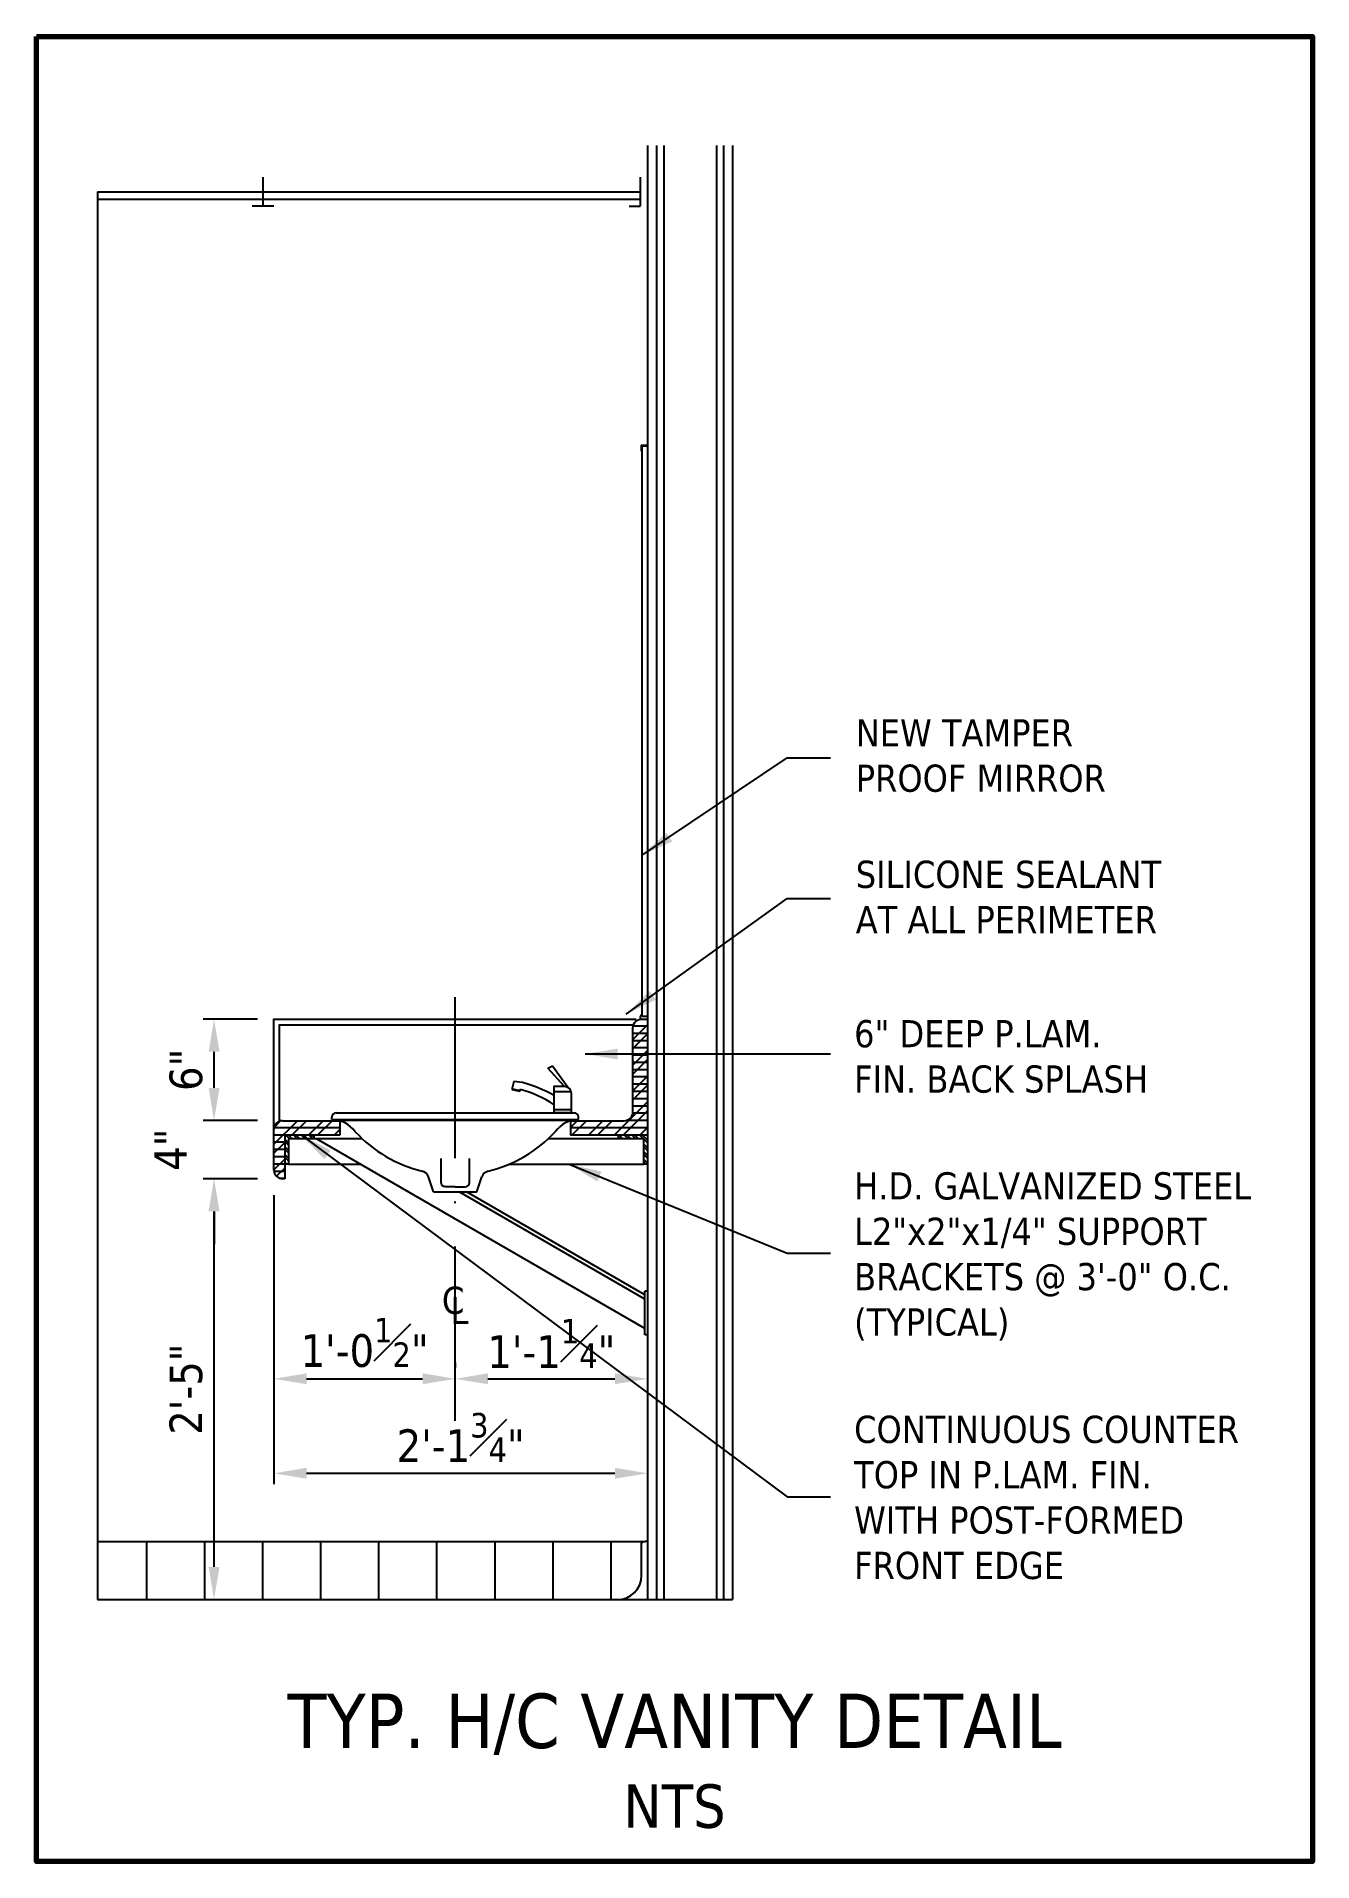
# Model space of a CAD drawing. Header units: inches. Extents: x 36268 to 36356, y -9946 to -9821.
import ezdxf

# ---------------------------------------------------------------- set-up
doc = ezdxf.new("R2010")
doc.units = ezdxf.units.IN
doc.header["$MEASUREMENT"] = 0
doc.header["$PDMODE"] = 3
doc.linetypes.add('ACAD_ISO10W100', pattern=[18, 12, -3, 0, -3])
for name, color, linetype in [('A-Dim', 3, 'Continuous'), ('A-Hatch', 9, 'Continuous'), ('A-Wall', 152, 'Continuous'), ('Grid', 134, 'ACAD_ISO10W100'), ('Profile-light', 13, 'Continuous')]:
    doc.layers.add(name, color=color, linetype=linetype)
doc.layers.add('A-TEXT', color=2, linetype='Continuous', lineweight=25)
doc.layers.add('F-TEXT', color=32, linetype='Continuous', lineweight=25)
doc.styles.add('TahomaSPH', font='TAHOMA.TTF')
doc.dimstyles.new('1one-half', dxfattribs={"dimscale": 24, "dimtxt": 0.09375, "dimasz": 0.09375, "dimexe": 0.03125, "dimexo": 0.046875, "dimgap": 0.03125, "dimtad": 1, "dimdec": 4, "dimdsep": 46, "dimlunit": 4, "dimtxsty": 'TahomaSPH', "dimcen": 0.09375, "dimclrd": 256, "dimclrt": 256, "dimadec": 8, "dimazin": 0, "dimtfac": 0.75, "dimtdec": 4, "dimtofl": 0, "dimtmove": 2, "dimatfit": 3, "dimfxl": 0, "dimfrac": 1, "dimlwd": -1, "dimarcsym": 0})

# ---------------------------------------------------------------- blocks, each defined once
blk = doc.blocks.new('*D4')
at = {"layer": 'A-Dim', "ltscale": 20}
for p, q in [((36280.51, -9893.01), (36280.51, -9890.76)), ((36280.51, -9901.51), (36280.51, -9903.76))]:
    blk.add_line(p, q, dxfattribs=at)
at = {"layer": 'A-Dim', "color": 0, "lineweight": -2, "ltscale": 20}
for p, q in [((36282.74, -9895.26), (36279.76, -9895.26)), ((36283.51, -9899.26), (36279.76, -9899.26))]:
    blk.add_line(p, q, dxfattribs=at)
at = {"layer": 'A-Dim', "ltscale": 20}
for points in [[(36280.14, -9893.01), (36280.89, -9893.01), (36280.51, -9895.26)], [(36280.14, -9901.51), (36280.89, -9901.51), (36280.51, -9899.26)]]:
    blk.add_solid(points, dxfattribs=at)
at = {"layer": 'Defpoints', "color": 0, "ltscale": 20}
for p in [(36280.51, -9895.26), (36283.86, -9895.26), (36284.64, -9899.26)]:
    blk.add_point(p, dxfattribs=at)
at = {"layer": 'A-Dim', "color": 2, "ltscale": 20, "insert": (36277.51, -9897.26), "char_height": 2.25, "attachment_point": 5, "rotation": 90, "style": 'TahomaSPH'}
blk.add_mtext('4"', dxfattribs=at)
blk = doc.blocks.new('*D5')
at = {"layer": 'A-Dim', "color": 0, "lineweight": -2, "ltscale": 20}
for p, q in [((36283.51, -9888.26), (36279.76, -9888.26)), ((36283.51, -9895.26), (36279.76, -9895.26))]:
    blk.add_line(p, q, dxfattribs=at)
at = {"layer": 'A-Dim', "ltscale": 20}
blk.add_line((36280.51, -9893.01), (36280.51, -9890.51), dxfattribs=at)
for points in [[(36280.14, -9890.51), (36280.89, -9890.51), (36280.51, -9888.26)], [(36280.14, -9893.01), (36280.89, -9893.01), (36280.51, -9895.26)]]:
    blk.add_solid(points, dxfattribs=at)
at = {"layer": 'Defpoints', "color": 0, "ltscale": 20}
for p in [(36280.51, -9888.26), (36284.64, -9888.26), (36284.64, -9895.26)]:
    blk.add_point(p, dxfattribs=at)
at = {"layer": 'A-Dim', "color": 2, "ltscale": 20, "insert": (36278.59, -9891.76), "char_height": 2.25, "attachment_point": 5, "rotation": 90, "style": 'TahomaSPH'}
blk.add_mtext('6"', dxfattribs=at)
blk = doc.blocks.new('*D6')
at = {"layer": 'A-Dim', "color": 0, "lineweight": -2, "ltscale": 20}
for p, q in [((36283.51, -9899.26), (36279.76, -9899.26)), ((36279.39, -9928.26), (36279.76, -9928.26))]:
    blk.add_line(p, q, dxfattribs=at)
at = {"layer": 'A-Dim', "ltscale": 20}
blk.add_line((36280.51, -9926.01), (36280.51, -9901.51), dxfattribs=at)
for points in [[(36280.14, -9901.51), (36280.89, -9901.51), (36280.51, -9899.26)], [(36280.14, -9926.01), (36280.89, -9926.01), (36280.51, -9928.26)]]:
    blk.add_solid(points, dxfattribs=at)
at = {"layer": 'Defpoints', "color": 0, "ltscale": 20}
for p in [(36280.51, -9899.26), (36284.64, -9899.26), (36280.51, -9928.26)]:
    blk.add_point(p, dxfattribs=at)
at = {"layer": 'A-Dim', "color": 2, "ltscale": 20, "insert": (36278.59, -9913.76), "char_height": 2.25, "attachment_point": 5, "rotation": 90, "style": 'TahomaSPH'}
blk.add_mtext('2\'-5"', dxfattribs=at)
blk = doc.blocks.new('*D7')
at = {"layer": 'A-Dim', "color": 0, "lineweight": -2, "ltscale": 20}
for p, q in [((36284.64, -9900.39), (36284.64, -9920.31)), ((36310.39, -9918.43), (36310.39, -9918.81))]:
    blk.add_line(p, q, dxfattribs=at)
at = {"layer": 'A-Dim', "ltscale": 20}
blk.add_line((36286.89, -9919.56), (36308.14, -9919.56), dxfattribs=at)
for points in [[(36286.89, -9919.18), (36286.89, -9919.93), (36284.64, -9919.56)], [(36308.14, -9919.18), (36308.14, -9919.93), (36310.39, -9919.56)]]:
    blk.add_solid(points, dxfattribs=at)
at = {"layer": 'Defpoints', "color": 0, "ltscale": 20}
for p in [(36284.64, -9899.26), (36310.39, -9919.56), (36310.39, -9919.56)]:
    blk.add_point(p, dxfattribs=at)
at = {"layer": 'A-Dim', "color": 2, "ltscale": 20, "insert": (36297.51, -9917.09), "char_height": 2.25, "attachment_point": 5, "style": 'TahomaSPH'}
blk.add_mtext('2\'-1{\\H0.750000x;\\S3#4;}"', dxfattribs=at)
blk = doc.blocks.new('*D8')
at = {"layer": 'A-Dim', "color": 0, "lineweight": -2, "ltscale": 20}
for p, q in [((36297.14, -9911.92), (36297.14, -9912.3)), ((36310.39, -9911.92), (36310.39, -9912.3))]:
    blk.add_line(p, q, dxfattribs=at)
at = {"layer": 'A-Dim', "ltscale": 20}
blk.add_line((36299.39, -9913.05), (36308.14, -9913.05), dxfattribs=at)
for points in [[(36299.39, -9912.67), (36299.39, -9913.42), (36297.14, -9913.05)], [(36308.14, -9912.67), (36308.14, -9913.42), (36310.39, -9913.05)]]:
    blk.add_solid(points, dxfattribs=at)
at = {"layer": 'Defpoints', "color": 0, "ltscale": 20}
for p in [(36297.14, -9913.05), (36310.39, -9913.05), (36310.39, -9913.05)]:
    blk.add_point(p, dxfattribs=at)
at = {"layer": 'A-Dim', "color": 2, "ltscale": 20, "insert": (36303.76, -9910.61), "char_height": 2.25, "attachment_point": 5, "style": 'TahomaSPH'}
blk.add_mtext('1\'-1{\\H0.750000x;\\S1#4;}"', dxfattribs=at)
blk = doc.blocks.new('*D9')
at = {"layer": 'A-Dim', "color": 0, "lineweight": -2, "ltscale": 20}
for p, q in [((36284.64, -9900.39), (36284.64, -9913.8)), ((36297.14, -9911.92), (36297.14, -9912.3))]:
    blk.add_line(p, q, dxfattribs=at)
at = {"layer": 'A-Dim', "ltscale": 20}
blk.add_line((36286.89, -9913.05), (36294.89, -9913.05), dxfattribs=at)
for points in [[(36286.89, -9912.67), (36286.89, -9913.42), (36284.64, -9913.05)], [(36294.89, -9912.67), (36294.89, -9913.42), (36297.14, -9913.05)]]:
    blk.add_solid(points, dxfattribs=at)
at = {"layer": 'Defpoints', "color": 0, "ltscale": 20}
for p in [(36284.64, -9899.26), (36297.14, -9913.05), (36297.14, -9913.05)]:
    blk.add_point(p, dxfattribs=at)
at = {"layer": 'A-Dim', "color": 2, "ltscale": 20, "insert": (36290.89, -9910.56), "char_height": 2.25, "attachment_point": 5, "style": 'TahomaSPH'}
blk.add_mtext('1\'-0{\\H0.750000x;\\S1#2;}"', dxfattribs=at)

msp = doc.modelspace()

# ---------------------------------------------------------------- hatches: boundary and pattern name
at = {"layer": 'A-Hatch'}
h = msp.add_hatch(dxfattribs=at)
h.set_pattern_fill('STEEL', color=256, scale=10, style=0)
h.set_pattern_definition([(45, (34816.1425, -10582.731), (-0.8838835, 0.8838835), []), (45, (34816.1425, -10582.106), (-0.8838835, 0.8838835), [])])
h.paths.add_polyline_path([(36310.38636, -9888.26281), (36309.98636, -9888.26281, 0.414213562), (36309.38636, -9888.86281), (36309.38636, -9894.66281, -0.414213562), (36308.78636, -9895.26281), (36305.0917, -9895.26281), (36305.0917, -9896.26281), (36310.38636, -9896.26281)])
h = msp.add_hatch(dxfattribs=at)
h.set_pattern_fill('_USER', color=256, scale=0.5, style=0, pattern_type=0)
h.set_pattern_definition([(0, (34816.1425, -10582.731), (0, 0.5), [])])
h.paths.add_polyline_path([(36310.38636, -9888.26281), (36309.98636, -9888.26281, 0.414213562), (36309.38636, -9888.86281), (36309.38636, -9894.66281, -0.414213562), (36308.78636, -9895.26281), (36305.0917, -9895.26281), (36305.0917, -9896.26281), (36310.38636, -9896.26281)])
h = msp.add_hatch(dxfattribs=at)
h.set_pattern_fill('STEEL', color=256, scale=10, style=0)
h.set_pattern_definition([(45, (34803.009, -10553.5919), (-0.8838835, 0.8838835), []), (45, (34803.009, -10552.9669), (-0.8838835, 0.8838835), [])])
h.paths.add_polyline_path([(36284.63636, -9898.66281, 0.414213562), (36285.23636, -9899.26281), (36285.38636, -9899.26281), (36285.38636, -9896.26281), (36289.18103, -9896.26281), (36289.18103, -9895.26281), (36285.23636, -9895.26281, 0.414213562), (36284.63636, -9895.86281)])
h = msp.add_hatch(dxfattribs=at)
h.set_pattern_fill('_USER', color=256, scale=0.5, style=0, pattern_type=0)
h.set_pattern_definition([(0, (34703.1376, -10582.731), (0, 0.5), [])])
h.paths.add_polyline_path([(36284.63636, -9898.66281, 0.414213562), (36285.23636, -9899.26281), (36285.38636, -9899.26281), (36285.38636, -9896.26281), (36289.18103, -9896.26281), (36289.18103, -9895.26281), (36285.23636, -9895.26281, 0.414213562), (36284.63636, -9895.86281)])
h = msp.add_hatch(dxfattribs=at)
h.set_pattern_fill('ANSI32', color=256, style=0)
h.set_pattern_definition([(135, (44624.29735, -8677.8345), (0.265165043, 0.265165043), []), (135, (44624.12057, -8677.8345), (0.265165043, 0.265165043), [])])
h.paths.add_polyline_path([(36310.38636, -9898.26281), (36310.13636, -9898.26281), (36310.13636, -9896.51281), (36308.38636, -9896.51281), (36308.38636, -9896.26281), (36310.38636, -9896.26281)])
h.paths.add_polyline_path([(36285.38636, -9896.26281), (36287.38636, -9896.26281), (36287.38636, -9896.51281), (36285.63636, -9896.51281), (36285.63636, -9898.26281), (36285.38636, -9898.26281)])

# ---------------------------------------------------------------- linework, layer by layer
for p, q in [((36303.51903, -9891.64506), (36303.84005, -9891.48471)), ((36304.64261, -9892.88778), (36303.51903, -9891.64506)), ((36303.84005, -9891.48471), (36304.9235, -9892.96796)), ((36301.17767, -9892.5619), (36301.04372, -9893.12149)), ((36301.04372, -9893.12149), (36301.5917, -9893.23098)), ((36301.06808, -9893.07283), (36301.61606, -9893.18232)), ((36301.78069, -9892.63794), (36301.17767, -9892.5619)), ((36301.5917, -9893.23098), (36301.62824, -9893.085)), ((36303.96043, -9893.24857), (36305.12414, -9893.24857)), ((36303.96043, -9894.50271), (36305.12414, -9894.50271)), ((36288.63636, -9895.17314), (36288.63636, -9895.03182)), ((36288.63636, -9895.17314), (36305.63636, -9895.17314)), ((36288.64559, -9895.22617), (36305.63686, -9895.22617)), ((36288.93636, -9894.73182), (36305.33636, -9894.73182)), ((36305.63636, -9895.17314), (36305.63636, -9895.03182)), ((36290.73344, -9896.51281), (36287.38636, -9896.51281)), ((36310.19886, -9909.57221), (36287.57932, -9896.51281)), ((36308.38636, -9896.51281), (36303.53928, -9896.51281)), ((36285.63636, -9898.26281), (36290.61041, -9898.26281)), ((36300.84252, -9898.26281), (36310.13636, -9898.26281)), ((36295.63636, -9900.16701), (36295.2918, -9899.13929)), ((36298.63636, -9900.16701), (36298.98093, -9899.13929)), ((36295.63636, -9900.16701), (36298.63636, -9900.16701)), ((36310.19886, -9907.55149), (36297.40858, -9900.16701)), ((36310.19886, -9907.26281), (36297.90858, -9900.16701))]:
    msp.add_line(p, q, dxfattribs=at)
for points in [[(36284.63636, -9895.86281), (36284.63636, -9888.26281), (36309.60163, -9888.26281)], [(36285.02845, -9895.29999), (36285.02845, -9888.65489), (36309.42354, -9888.65489)]]:
    msp.add_lwpolyline(points, dxfattribs=at)
msp.add_lwpolyline([(36305.12414, -9894.73182), (36303.96043, -9894.73182), (36303.96043, -9892.88778), (36304.64261, -9892.88778, -0.414213562), (36305.12414, -9893.36932)], format="xyb", close=True, dxfattribs=at)
for points in [[(36297.1428, -9899.82483), (36296.45903, -9899.82483, -0.414213562), (36296.15903, -9899.52483), (36296.15903, -9897.8793)], [(36297.1428, -9899.82483), (36297.82658, -9899.82236, 0.414213562), (36298.12549, -9899.52127), (36298.11954, -9897.87576)]]:
    msp.add_lwpolyline(points, format="xyb", dxfattribs=at)
for centre, radius, start, end in [((36299.80981, -9900.25424), 7.36468, 55.6959282, 75.7667178), ((36298.46128, -9903.98001), 11.81783, 62.2686116, 73.6871652), ((36288.93636, -9895.03182), 0.3, 90, 180), ((36288.57865, -9897.2226), 2.05028, 35.7129513, 88.3870157), ((36305.69408, -9897.2226), 2.05028, 91.6129843, 144.2870487), ((36305.33636, -9895.03182), 0.3, 360, 90), ((36297.17212, -9889.54363), 9.4882, 223.0928348, 255.9494312), ((36297.10061, -9889.54363), 9.4882, 284.0505688, 316.9071652), ((36294.72292, -9899.33001), 0.6, 18.5346021, 75.9494312), ((36299.54981, -9899.33001), 0.6, 104.0505688, 161.4653979)]:
    msp.add_arc(centre, radius, start, end, dxfattribs=at)
at = {"layer": 'A-Wall'}
for p, q in [((36310.38636, -9828.08038), (36310.38636, -9928.26281)), ((36316.26136, -9828.08038), (36316.26136, -9928.26281)), ((36283.88392, -9830.26281), (36283.88392, -9832.26281)), ((36309.88636, -9830.26281), (36309.88636, -9832.26281)), ((36272.48512, -9831.26281), (36309.88636, -9831.26281)), ((36272.48512, -9831.26281), (36272.48512, -9928.26281)), ((36272.48512, -9831.76281), (36309.88636, -9831.76281)), ((36284.63392, -9832.26281), (36283.13392, -9832.26281)), ((36309.13636, -9832.26281), (36309.88636, -9832.26281)), ((36310.01386, -9883.93428), (36310.01243, -9848.75934)), ((36310.01243, -9848.75934), (36310.38242, -9848.75934)), ((36310.01402, -9888.06312), (36310.01386, -9883.93428)), ((36310.01402, -9888.06311), (36310.38636, -9888.06312)), ((36284.63636, -9898.66281), (36284.63636, -9895.86281)), ((36285.23636, -9895.26281), (36289.18103, -9895.26281)), ((36289.18103, -9895.26281), (36289.18103, -9896.26281)), ((36305.0917, -9895.26281), (36305.0917, -9896.26281)), ((36289.18103, -9896.26281), (36285.38636, -9896.26281)), ((36285.38636, -9896.26281), (36285.38636, -9899.26281)), ((36287.38636, -9896.51281), (36285.63636, -9896.51281)), ((36285.63636, -9896.51281), (36285.63636, -9898.26281)), ((36287.38636, -9896.26281), (36287.38636, -9896.51281)), ((36308.38636, -9896.51281), (36308.38636, -9896.26281)), ((36310.13636, -9896.51281), (36308.38636, -9896.51281)), ((36310.13636, -9898.26281), (36310.13636, -9896.51281)), ((36285.63636, -9898.26281), (36285.38636, -9898.26281)), ((36310.38636, -9898.26281), (36310.13636, -9898.26281)), ((36285.38636, -9899.26281), (36285.23636, -9899.26281)), ((36272.48512, -9924.26281), (36310.08376, -9924.26281)), ((36275.85648, -9924.26281), (36275.85648, -9928.26281)), ((36279.85648, -9924.26281), (36279.85648, -9928.26281)), ((36283.85648, -9924.26281), (36283.85648, -9928.26281)), ((36287.85648, -9924.26281), (36287.85648, -9928.26281)), ((36291.85648, -9924.26281), (36291.85648, -9928.26281)), ((36295.85648, -9924.26281), (36295.85648, -9928.26281)), ((36299.85648, -9924.26281), (36299.85648, -9928.26281)), ((36303.85648, -9924.26281), (36303.85648, -9928.26281)), ((36307.85648, -9924.26281), (36307.85648, -9928.26281)), ((36309.98506, -9926.59656, 790.32649), (36309.98506, -9924.36151)), ((36310.08376, -9924.26281), (36310.23506, -9924.26281)), ((36310.38636, -9924.26281), (36310.23506, -9924.26281)), ((36272.48512, -9928.26281), (36316.26136, -9928.26281))]:
    msp.add_line(p, q, dxfattribs=at)
at = {"layer": 'A-Wall', "color": 9}
for p, q in [((36311.01136, -9828.08038), (36311.01136, -9928.26281)), ((36311.51136, -9828.08038), (36311.51136, -9928.26281)), ((36315.13636, -9828.08038), (36315.13636, -9928.26281)), ((36315.63636, -9828.08038), (36315.63636, -9928.26281))]:
    msp.add_line(p, q, dxfattribs=at)
at = {"layer": 'A-Wall'}
msp.add_lwpolyline([(36309.98148, -9849.12726), (36309.98148, -9848.72672), (36310.39846, -9848.72672), (36310.39846, -9849.73609)], dxfattribs=at)
msp.add_lwpolyline([(36305.0917, -9895.26281), (36308.78636, -9895.26281, 0.414213562), (36309.38636, -9894.66281), (36309.38636, -9888.86281, -0.414213562), (36309.98636, -9888.26281), (36310.38636, -9888.26281), (36310.38636, -9896.26281), (36305.0917, -9896.26281)], format="xyb", dxfattribs=at)
for centre, radius, start, end in [((36310.04071, -9888.11923), 0.15352, 99.2035585, 249.2662975), ((36285.23636, -9895.86281), 0.6, 90, 180), ((36285.23636, -9898.66281), 0.6, 180, 270), ((36310.08376, -9924.36151), 0.0987, 90, 180), ((36308.31881, -9926.59656), 1.66625, 270, 0)]:
    msp.add_arc(centre, radius, start, end, dxfattribs=at)
at = {"layer": 'F-TEXT', "lineweight": 70}
msp.add_lwpolyline([(36268.27253, -9820.56383), (36356.23234, -9820.56383), (36356.23234, -9946.30543), (36268.27253, -9946.30543)], close=True, dxfattribs=at)
at = {"layer": 'Grid'}
msp.add_line((36297.13636, -9915.94056), (36297.13636, -9886.75544), dxfattribs=at)
at = {"layer": 'Profile-light'}
for p, q in [((36310.38636, -9907.01281), (36310.19886, -9907.01281)), ((36310.19886, -9910.01281), (36310.19886, -9907.01281)), ((36310.38636, -9910.01281), (36310.19886, -9910.01281))]:
    msp.add_line(p, q, dxfattribs=at)

# ---------------------------------------------------------------- texts
at = {"layer": 'A-TEXT', "style": 'TahomaSPH'}
for s, p in [('C', (36296.21658, -9908.57409)), ('L', (36296.81276, -9909.2759))]:
    msp.add_text(s, height=1.875, dxfattribs=at).set_placement(p)
at = {"layer": 'A-TEXT', "char_height": 1.875, "attachment_point": 4, "style": 'TahomaSPH'}
for s, insert in [('NEW TAMPER\\PPROOF MIRROR', (36324.74587, -9870.12025)), ('\\A1;SILICONE SEALANT\\PAT ALL PERIMETER', (36324.74587, -9879.84893)), ('6" DEEP P.LAM.\\PFIN. BACK SPLASH', (36324.63322, -9890.85044)), ('H.D. GALVANIZED STEEL\\PL2"x2"x1/4" SUPPORT\\PBRACKETS @ 3\'-0" O.C.\\P(TYPICAL)', (36324.63322, -9904.61413)), ('CONTINUOUS COUNTER\\PTOP IN P.LAM. FIN.\\PWITH POST-FORMED\\PFRONT EDGE', (36324.63322, -9921.23461))]:
    msp.add_mtext(s, dxfattribs=dict(at, insert=insert))
at = {"layer": 'F-TEXT', "insert": (36312.25244, -9934.73423), "char_height": 3.75, "width": 127.9047619, "attachment_point": 2, "style": 'TahomaSPH'}
msp.add_mtext('TYP. H/C VANITY DETAIL\\P{\\H0.8x;NTS}', dxfattribs=at)

# ---------------------------------------------------------------- dimensions: what is measured, and where the dimension line sits
at = {"layer": 'A-Dim'}
dim = msp.add_linear_dim(base=(36280.51136, -9888.26281), p1=(36284.63636, -9895.26281), p2=(36284.63636, -9888.26281), angle=90, text='6"', dimstyle='1one-half', override={"dimclrt": 2}, dxfattribs=at)
dim.commit()
dim.dimension.update_dxf_attribs({"geometry": '*D5', "text_midpoint": (36278.59179, -9891.76281)})
for base, p1, p2, picture, middle in [((36280.51136, -9895.26281), (36284.63636, -9899.26281), (36283.86136, -9895.26281), '*D4', (36277.51136, -9897.26281)), ((36280.51136, -9899.26281), (36280.51136, -9928.26281), (36284.63636, -9899.26281), '*D6', (36278.58952, -9913.76281))]:
    dim = msp.add_linear_dim(base=base, p1=p1, p2=p2, angle=90, dimstyle='1one-half', override={"dimclrt": 2}, dxfattribs=at)
    dim.commit()
    dim.dimension.update_dxf_attribs({"geometry": picture, "text_midpoint": middle})
for base, p1, p2, picture, middle in [((36310.38636, -9919.55854), (36284.63636, -9899.26281), (36310.38636, -9919.55854), '*D7', (36297.51136, -9917.08591)), ((36297.13636, -9913.04616), (36284.63636, -9899.26281), (36297.13636, -9913.04616), '*D9', (36290.88636, -9910.56484)), ((36310.38636, -9913.04616), (36297.13636, -9913.04616), (36310.38636, -9913.04616), '*D8', (36303.76136, -9910.60583))]:
    dim = msp.add_linear_dim(base=base, p1=p1, p2=p2, dimstyle='1one-half', override={"dimclrt": 2}, dxfattribs=at)
    dim.commit()
    dim.dimension.update_dxf_attribs({"geometry": picture, "text_midpoint": middle})

# ---------------------------------------------------------------- leaders
for points in [[(36310.02531, -9876.97181), (36320.00812, -9870.264), (36323.00812, -9870.264)], [(36308.91861, -9887.93411), (36320.00812, -9879.96453), (36323.00812, -9879.96453)], [(36306.08579, -9890.66855), (36320.00812, -9890.66855), (36323.00812, -9890.66855)], [(36286.53106, -9896.26281), (36320.00812, -9921.18203), (36323.00812, -9921.18203)], [(36304.99159, -9898.26281), (36320.00812, -9904.39546), (36323.00812, -9904.39546)]]:
    msp.add_leader(points, dimstyle='1one-half', dxfattribs=at)

doc.saveas('drawing.dxf')
